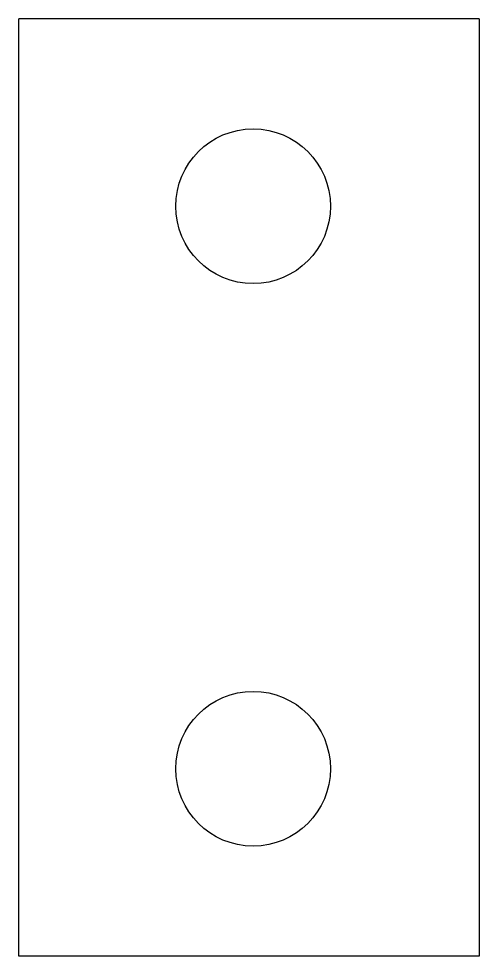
# Model space of a CAD drawing. Header units: millimetres. Extents: x 0 to 19.6, y 0 to 40.
import ezdxf

# ---------------------------------------------------------------- set-up
doc = ezdxf.new("R2010")
doc.units = ezdxf.units.MM

msp = doc.modelspace()

# ---------------------------------------------------------------- linework, layer by layer
for p, q in [((19.65, 40, 3.175), (0, 40, 3.175)), ((0, 0, 3.175), (0, 40, 3.175)), ((19.65, 40, 3.175), (19.65, 0, 3.175)), ((19.65, 0, 3.175), (0, 0, 3.175))]:
    msp.add_line(p, q)
for centre in [(10, 32, 3.175), (10, 8, 3.175)]:
    msp.add_circle(centre, 3.3)

doc.saveas('drawing.dxf')
